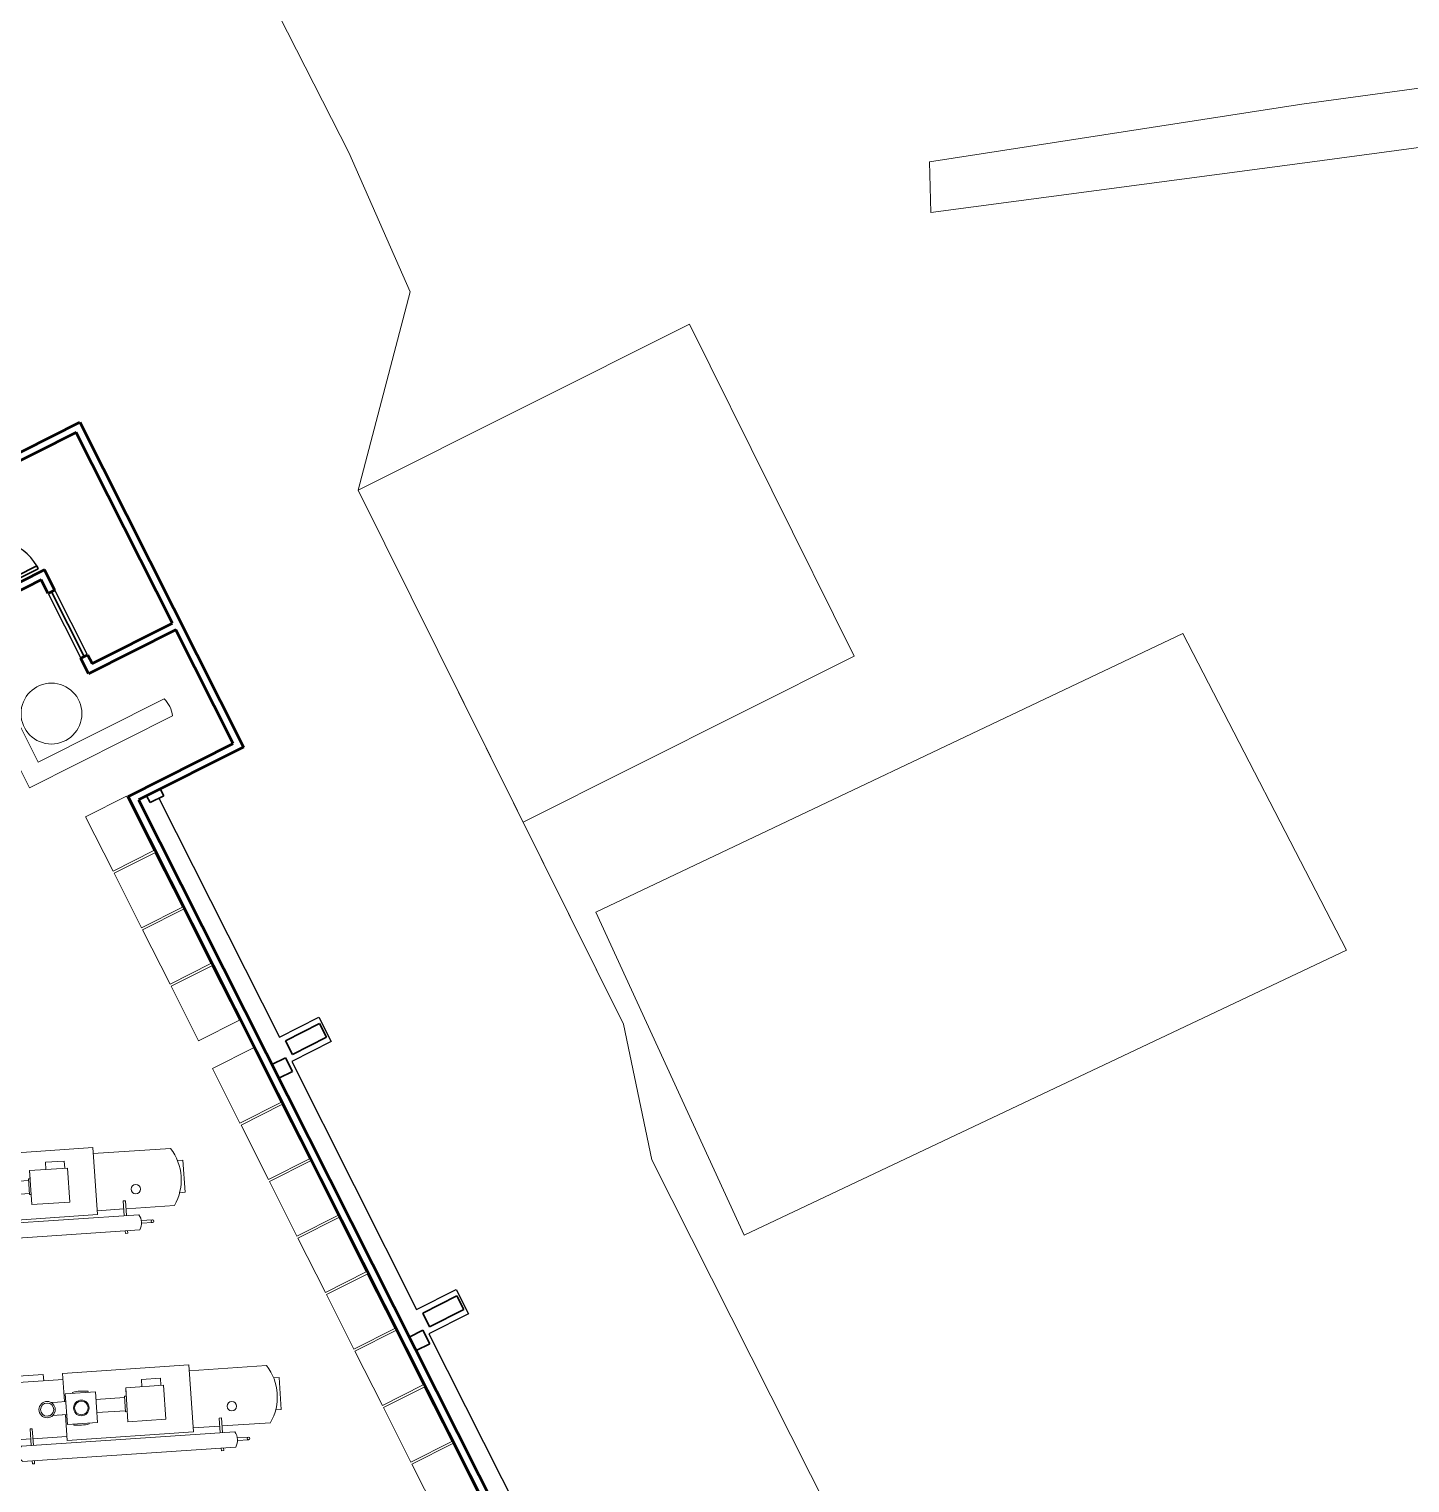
# Model space of a CAD drawing. Header units: inches. Extents: x 725.5 to 800.4, y -655.3 to -591.9.
# Drawn here: x 762.793 to 766.362, y -633.038 to -629.278 of the extents above; entities that cross this region are included whole.
import ezdxf

# ---------------------------------------------------------------- set-up
doc = ezdxf.new("R2010")
doc.units = ezdxf.units.IN
doc.header["$MEASUREMENT"] = 0
doc.linetypes.add('CONTINUA', pattern=[0])
doc.layers.add('023_MUROS_2', color=7, linetype='Continuous')
doc.layers.add('A_TEXTOLOCAL', color=3, linetype='Continuous')
doc.layers.add('ACHUTECH', color=24, linetype='Continuous', lineweight=18)

# ---------------------------------------------------------------- blocks, each defined once
blk = doc.blocks.new('A$C12FA01EB')
at = {"layer": 'ACHUTECH', "color": 7, "linetype": 'CONTINUA', "lineweight": 13, "ltscale": 500}
for p, q in [((0, 0), (0, 0.6)), ((0, 0.6), (0.8, 0.6)), ((0.8, 0.6), (0.8, 0)), ((0.8, 0), (0, 0))]:
    blk.add_line(p, q, dxfattribs=at)
blk = doc.blocks.new('A$C6B430051')
at = {"layer": 'ACHUTECH', "color": 7, "linetype": 'CONTINUA', "lineweight": 13, "ltscale": 500}
for p, q in [((0.373, 1.08), (0.373, 1.16)), ((0.373, 1.16), (0.975, 1.16)), ((0.975, 1.16), (0.975, 1.08)), ((1.229, 0.787), (1.229, 1.159)), ((1.229, 1.159), (2.888, 1.159)), ((2.888, 1.159), (2.888, 0.278)), ((0.204, 1.08), (1.229, 1.08)), ((2.503, 1.009), (2.255, 1.009)), ((2.255, 1.009), (2.255, 0.914)), ((2.503, 0.914), (2.503, 1.009)), ((2.888, 1.08), (3.904, 1.08)), ((1.055, 0.787), (1.136, 0.787)), ((1.246, 0.787), (1.136, 0.787)), ((1.641, 0.89), (1.246, 0.89)), ((1.246, 0.89), (1.246, 0.486)), ((1.342, 0.89), (1.342, 0.901)), ((1.547, 0.89), (1.547, 0.901)), ((1.641, 0.486), (1.641, 0.89)), ((1.641, 0.787), (2.018, 0.787)), ((2.018, 0.806), (2.018, 0.602)), ((2.018, 0.806), (2.041, 0.806)), ((2.041, 0.468), (2.041, 0.914)), ((2.041, 0.914), (2.539, 0.914)), ((2.041, 0.914), (2.041, 0.804)), ((2.539, 0.914), (2.539, 0.468)), ((3.985, 0.915), (4.056, 0.915)), ((4.056, 0.915), (4.056, 0.493)), ((1.017, 0.615), (1.001, 0.615)), ((1.246, 0.615), (1.061, 0.615)), ((1.246, 0.615), (1.136, 0.615)), ((1.229, 0.278), (1.229, 0.615)), ((2.018, 0.615), (1.641, 0.615)), ((2.018, 0.602), (2.041, 0.602)), ((0.753, 0.46), (0.753, 0.241)), ((0.753, 0.46), (0.783, 0.46)), ((0.783, 0.46), (0.783, 0.241)), ((1.246, 0.486), (1.641, 0.486)), ((1.329, 0.473), (1.329, 0.486)), ((1.533, 0.473), (1.533, 0.486)), ((2.539, 0.468), (2.041, 0.468)), ((3.238, 0.436), (3.238, 0.241)), ((3.238, 0.436), (3.268, 0.436)), ((3.268, 0.436), (3.268, 0.241)), ((4.056, 0.493), (3.984, 0.493)), ((0.204, 0.33), (0.753, 0.33)), ((0.628, 0.241), (3.428, 0.241)), ((0.783, 0.33), (1.229, 0.33)), ((2.888, 0.278), (1.229, 0.278)), ((2.888, 0.33), (3.238, 0.33)), ((3.268, 0.33), (3.904, 0.33)), ((3.428, 0.041), (0.628, 0.041)), ((0.753, 0.041), (0.753, 0)), ((0.753, 0), (0.783, 0)), ((0.783, 0.041), (0.783, 0)), ((3.238, 0.041), (3.238, 0.007)), ((3.238, 0.007), (3.268, 0.007)), ((3.268, 0.041), (3.268, 0.007)), ((3.602, 0.161), (3.458, 0.161)), ((3.602, 0.126), (3.458, 0.126))]:
    blk.add_line(p, q, dxfattribs=at)
for centre, radius in [((0.994, 0.698), 0.107), ((0.994, 0.698), 0.0863), ((1.443, 0.69), 0.102), ((1.443, 0.69), 0.0898), ((3.413, 0.579), 0.0621), ((3.602, 0.144), 0.0174)]:
    blk.add_circle(centre, radius, dxfattribs=at)
for centre, radius, start, end in [((0.447, 0.705), 0.447, 122.9585, 237.0415), ((3.349, 0.705), 0.669, 325.9306, 34.0694), ((1.444, 0.35), 0.561, 79.4785, 100.5215), ((1.431, 1.115), 0.65, 260.9811, 279.0189), ((0.708, 0.141), 0.128, 128.5084, 231.4916), ((3.28, 0.141), 0.179, 325.9498, 34.0502)]:
    blk.add_arc(centre, radius, start, end, dxfattribs=at)

msp = doc.modelspace()

# ---------------------------------------------------------------- linework, layer by layer
at = {"color": 7}
for p, q in [((762.8427, -630.7378), (762.9269, -630.9051)), ((762.9445, -630.8962), (762.8603, -630.729)), ((763.129, -631.2668), (763.4403, -631.8847)), ((763.4403, -631.8847), (763.5424, -631.8332)), ((763.5424, -631.8332), (763.5743, -631.8966)), ((763.5743, -631.8966), (763.4722, -631.9481)), ((763.4722, -631.9481), (763.7951, -632.5888)), ((763.7951, -632.5888), (763.8972, -632.5374)), ((763.8972, -632.5374), (763.9291, -632.6008)), ((763.9291, -632.6008), (763.827, -632.6522)), ((763.827, -632.6522), (764.1498, -633.293))]:
    msp.add_line(p, q, dxfattribs=at)
msp.add_arc((762.6937, -630.7356), 0.138, 30.015, 116.7392, dxfattribs=at)
at = {"layer": '023_MUROS_2', "color": 7, "lineweight": 50}
for p, q in [((762.4471, -630.5354), (762.9242, -630.295)), ((762.9242, -630.295), (763.3472, -631.1348)), ((762.9154, -630.3215), (762.581, -630.49)), ((763.1638, -630.8144), (762.9154, -630.3215)), ((762.8337, -630.6762), (762.7069, -630.74)), ((762.8603, -630.729), (762.8337, -630.6762)), ((762.8249, -630.7026), (762.6982, -630.7665)), ((762.8427, -630.7378), (762.8249, -630.7026)), ((762.8603, -630.729), (762.8427, -630.7378)), ((763.1726, -630.832), (762.9473, -630.9456)), ((762.9561, -630.9191), (763.1638, -630.8144)), ((763.3208, -631.126), (763.1726, -630.832)), ((762.9269, -630.9051), (762.9445, -630.8962)), ((762.9473, -630.9456), (762.9269, -630.9051)), ((762.9445, -630.8962), (762.9561, -630.9191)), ((763.0497, -631.2626), (763.3208, -631.126)), ((763.3472, -631.1348), (763.0761, -631.2713)), ((764.0406, -633.2295), (763.0497, -631.2626)), ((763.0761, -631.2713), (764.0582, -633.2206))]:
    msp.add_line(p, q, dxfattribs=at)
at = {"layer": 'A_TEXTOLOCAL', "color": 7, "lineweight": 30}
for p, q in [((762.6901, -630.7286), (762.8134, -630.6665)), ((762.8169, -630.6736), (762.6937, -630.7356)), ((762.8134, -630.6665), (762.8169, -630.6736)), ((762.9357, -630.9006), (762.8515, -630.7334)), ((763.1325, -631.243), (763.1413, -631.2606)), ((763.1061, -631.2783), (763.0973, -631.2607)), ((763.1413, -631.2606), (763.1061, -631.2783)), ((763.4562, -631.8943), (763.5442, -631.85)), ((763.5442, -631.85), (763.562, -631.8852)), ((763.562, -631.8852), (763.4739, -631.9295)), ((763.4739, -631.9295), (763.4562, -631.8943)), ((763.4211, -631.9561), (763.4563, -631.9384)), ((763.4389, -631.9914), (763.4211, -631.9561)), ((763.4563, -631.9384), (763.4741, -631.9736)), ((763.4741, -631.9736), (763.4389, -631.9914)), ((763.811, -632.5985), (763.899, -632.5541)), ((763.899, -632.5541), (763.9167, -632.5894)), ((763.8287, -632.6337), (763.811, -632.5985)), ((763.9167, -632.5894), (763.8287, -632.6337)), ((763.7759, -632.6603), (763.8111, -632.6426)), ((763.7936, -632.6955), (763.7759, -632.6603)), ((763.8288, -632.6778), (763.7936, -632.6955)), ((763.8111, -632.6426), (763.8288, -632.6778))]:
    msp.add_line(p, q, dxfattribs=at)
at = {"layer": 'ACHUTECH', "color": 7, "linetype": 'CONTINUA', "lineweight": 13, "ltscale": 500}
for p, q in [((763.62, -629.5979), (762.5568, -627.5081)), ((763.6437, -630.4707), (764.5, -630.0415)), ((764.9263, -630.9), (764.5, -630.0415)), ((762.6083, -630.7605), (762.8167, -631.1742)), ((762.7948, -631.2404), (762.5642, -630.7827)), ((765.7755, -630.8413), (764.2583, -631.5621)), ((766.1986, -631.66), (765.7755, -630.8413)), ((764.07, -631.3293), (764.9263, -630.9)), ((763.1424, -631.0101), (762.8167, -631.1742)), ((764.3294, -631.8517), (763.9031, -630.9932)), ((763.1645, -631.0541), (762.7948, -631.2404)), ((764.2583, -631.5621), (764.6416, -632.3973)), ((764.6416, -632.3973), (766.1986, -631.66)), ((765.2768, -633.934), (764.4027, -632.2025)), ((763.8858, -632.9305), (763.7802, -632.9837))]:
    msp.add_line(p, q, dxfattribs=at)
msp.add_lwpolyline([(779.5764, -627.6551), (775.6789, -628.1979), (771.5488, -628.7419), (769.8612, -628.9671), (768.0536, -629.2039), (766.0832, -629.4728), (765.1207, -629.6213), (765.1243, -629.7527), (766.0902, -629.6243), (768.0758, -629.3572), (769.8591, -629.1197), (771.5739, -628.8706), (775.7121, -628.3218), (779.6152, -627.7899), (781.785, -627.4685), (782.3794, -627.3905), (782.7192, -627.3757), (782.6927, -627.2072), (782.395, -627.2912), (781.7665, -627.3469)], close=True, dxfattribs=at)
msp.add_lwpolyline([(763.62, -629.5979), (763.7785, -629.9581), (763.6437, -630.4707), (764.3294, -631.8517), (764.4027, -632.2025)], dxfattribs=at)
msp.add_circle((762.8513, -631.0483), 0.0787, dxfattribs=at)
msp.add_arc((763.0882, -631.065), 0.0771, 8.1088, 45.3695, dxfattribs=at)

# ---------------------------------------------------------------- block references
at = {"layer": 'ACHUTECH', "color": 7, "linetype": 'CONTINUA', "lineweight": 13, "ltscale": 500, "xscale": 0.1971200000000001, "yscale": 0.1971200000000001, "zscale": 0.1971200000000001}
for name, p, rotation in [('A$C12FA01EB', (762.9395, -631.3151), 296.7391599679697), ('A$C12FA01EB', (763.0131, -631.4612), 296.7391599679697), ('A$C12FA01EB', (763.0868, -631.6073), 296.7391599679697), ('A$C12FA01EB', (763.1604, -631.7534), 296.7391599679697), ('A$C12FA01EB', (763.2675, -631.9662), 296.7391599679697), ('A$C12FA01EB', (763.3412, -632.1123), 296.7391599679697), ('A$C6B430051', (762.4057, -632.437), 3.865064323870255), ('A$C12FA01EB', (763.4148, -632.2584), 296.7391599679697), ('A$C12FA01EB', (763.4884, -632.4045), 296.7391599679697), ('A$C12FA01EB', (763.562, -632.5506), 296.7391599679697), ('A$C12FA01EB', (763.6356, -632.6967), 296.7391599679697), ('A$C6B430051', (762.6539, -632.9986), 3.865064323870255), ('A$C12FA01EB', (763.7092, -632.8428), 296.7391599679697), ('A$C12FA01EB', (763.7828, -632.9889), 296.7391599679697)]:
    msp.add_blockref(name, p, dxfattribs=dict(at, rotation=rotation))

doc.saveas('drawing.dxf')
